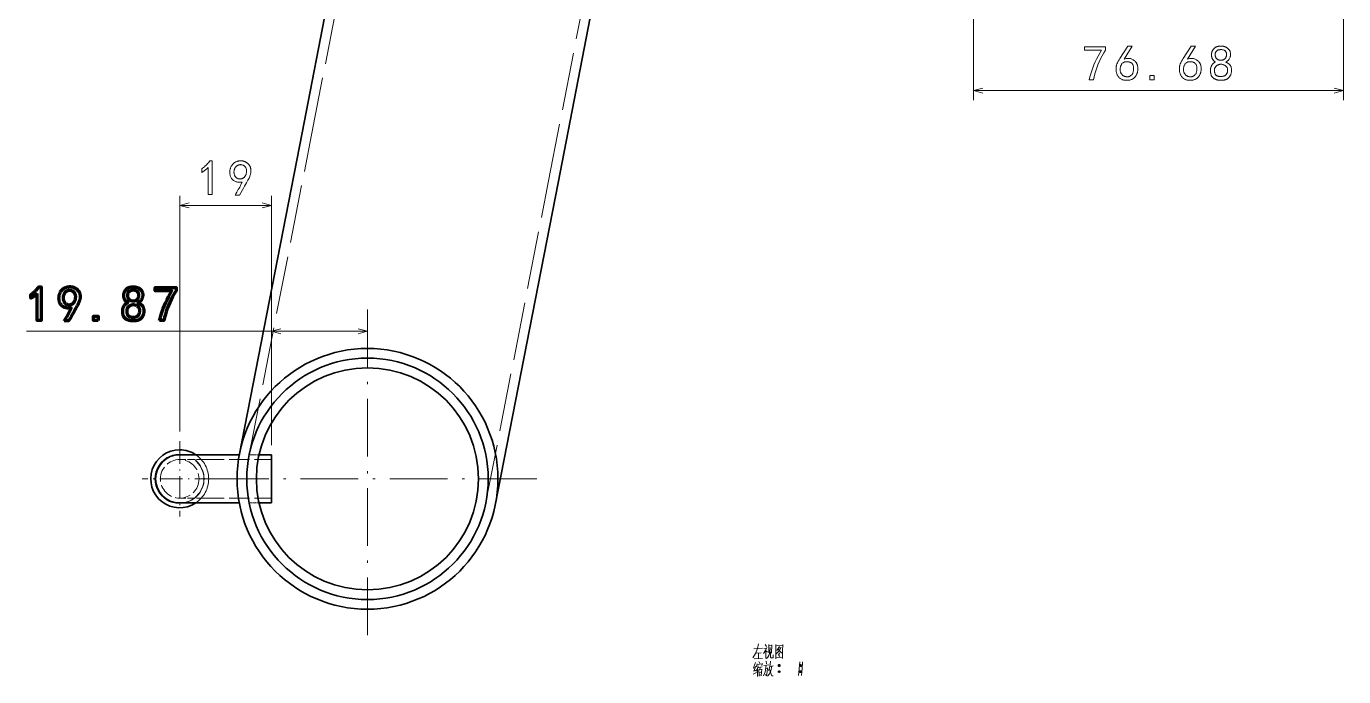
# Model space of a CAD drawing. Extents: x 28 to 1105, y 59 to 824.
# Drawn here: x 806.8 to 1079.6, y 434 to 568.6 of the extents above; entities that cross this region are included whole.
import ezdxf

# ---------------------------------------------------------------- set-up
doc = ezdxf.new("R2010")
doc.units = 0
doc.linetypes.add('DASHDOT', pattern=[18.5, 12, -3, 0.5, -3])
doc.linetypes.add('DASHED', pattern=[15, 12, -3])

msp = doc.modelspace()

# ---------------------------------------------------------------- linework, layer by layer
at = {"color": 7, "lineweight": 35}
for p, q in [((863.89, 546.56), (881.06, 634.71)), ((916.89, 536.24), (934.06, 624.38)), ((850.94, 480.09), (863.89, 546.56)), ((903.96, 469.85), (916.89, 536.24)), ((843.56, 479.93), (838.56, 479.93)), ((843.56, 479.93), (850.9, 479.93)), ((854.99, 479.93), (857.56, 479.93)), ((857.56, 474.93), (857.56, 479.93)), ((857.56, 469.93), (857.56, 474.93)), ((843.56, 469.93), (838.56, 469.93)), ((839.27, 469.93), (838.56, 469.93)), ((843.56, 469.93), (841.88, 469.93)), ((843.56, 469.93), (850.9, 469.93)), ((843.56, 469.93), (850.9, 469.93)), ((854.99, 469.93), (857.56, 469.93)), ((854.99, 469.93), (857.56, 469.93))]:
    msp.add_line(p, q, dxfattribs=at)
at = {"color": 7, "linetype": 'DASHED', "lineweight": 13}
for p, q in [((865.85, 546.18), (883.02, 634.33)), ((914.93, 536.62), (932.1, 624.76)), ((852.9, 479.71), (865.85, 546.18)), ((901.98, 470.15), (914.93, 536.62))]:
    msp.add_line(p, q, dxfattribs=at)
at = {"color": 7, "lineweight": 13}
for p, q in [((1002.89, 587.74), (1002.89, 553.35)), ((1079.56, 572.54), (1079.56, 553.35)), ((1002.89, 555.35), (1079.56, 555.35)), ((838.56, 484.73), (838.56, 533.56)), ((857.56, 481.93), (857.56, 533.56)), ((838.56, 531.56), (857.56, 531.56)), ((857.56, 481.93), (857.56, 507.5)), ((806.81, 505.5), (877.44, 505.5))]:
    msp.add_line(p, q, dxfattribs=at)
at = {"color": 7, "linetype": 'DASHDOT', "lineweight": 13}
for p, q in [((877.44, 510.03), (877.44, 439.83)), ((912.54, 474.93), (842.34, 474.93))]:
    msp.add_line(p, q, dxfattribs=at)
at = {"color": 7, "linetype": 'DASHDOT', "lineweight": 13, "ltscale": 0.39}
msp.add_line((838.56, 482.73), (838.56, 467.13), dxfattribs=at)
at = {"color": 7, "linetype": 'DASHED', "lineweight": 13, "ltscale": 0.125}
for p, q in [((843.56, 479.93), (838.56, 479.93)), ((843.56, 478.93), (838.56, 478.93)), ((843.56, 478.93), (838.56, 478.93)), ((843.56, 470.93), (838.56, 470.93)), ((843.56, 470.93), (838.56, 470.93))]:
    msp.add_line(p, q, dxfattribs=at)
at = {"color": 7, "linetype": 'DASHED', "lineweight": 13, "ltscale": 0.183548}
msp.add_line((843.56, 479.93), (850.9, 479.93), dxfattribs=at)
at = {"color": 7, "linetype": 'DASHED', "lineweight": 13, "ltscale": 0.35}
for p, q in [((843.56, 478.93), (857.56, 478.93)), ((843.56, 478.93), (857.56, 478.93)), ((843.56, 470.93), (857.56, 470.93)), ((843.56, 470.93), (857.56, 470.93))]:
    msp.add_line(p, q, dxfattribs=at)
at = {"color": 7, "linetype": 'DASHED', "lineweight": 13, "ltscale": 0.051125}
for p, q in [((852.94, 479.93), (854.99, 479.93)), ((852.94, 469.93), (854.99, 469.93))]:
    msp.add_line(p, q, dxfattribs=at)
at = {"color": 7, "linetype": 'DASHED', "lineweight": 13, "ltscale": 0.1155}
msp.add_line((852.94, 479.93), (857.56, 479.93), dxfattribs=at)
at = {"color": 7, "linetype": 'DASHDOT', "lineweight": 13, "ltscale": 0.389999}
msp.add_line((846.36, 474.93), (830.76, 474.93), dxfattribs=at)
at = {"color": 7, "linetype": 'DASHED', "lineweight": 13, "ltscale": 0.065192}
msp.add_line((841.88, 469.93), (839.27, 469.93), dxfattribs=at)
at = {"color": 7, "linetype": 'DASHED', "lineweight": 13, "ltscale": 0.051129}
msp.add_line((852.94, 469.93), (854.99, 469.93), dxfattribs=at)
at = {"color": 7, "linetype": 'DASHED', "lineweight": 13, "ltscale": 0.002235}
msp.add_line((903.94, 469.76), (903.96, 469.85), dxfattribs=at)
at = {"color": 7, "lineweight": 13}
for points in [[(1026.85, 557.59), (1027.01, 558.21), (1027.19, 558.82), (1027.39, 559.44), (1027.61, 560.05), (1027.85, 560.66), (1028.12, 561.27), (1028.41, 561.88), (1028.72, 562.49), (1029.05, 563.1), (1029.4, 563.7), (1025.92, 563.7), (1025.92, 564.43), (1030.25, 564.43), (1030.25, 563.74), (1029.88, 563.13), (1029.54, 562.51), (1029.23, 561.9), (1028.94, 561.28), (1028.67, 560.67), (1028.43, 560.05), (1028.22, 559.44), (1028.04, 558.82), (1027.88, 558.21), (1027.74, 557.59)], [(1032.44, 559.96), (1032.45, 560.08), (1032.46, 560.19), (1032.47, 560.3), (1032.49, 560.4), (1032.51, 560.5), (1032.54, 560.6), (1032.56, 560.69), (1032.59, 560.78), (1032.62, 560.87), (1032.66, 560.95), (1032.7, 561.04), (1032.74, 561.12), (1032.78, 561.21), (1032.83, 561.31), (1032.89, 561.41), (1032.94, 561.51), (1033, 561.62), (1033.07, 561.73), (1033.13, 561.85), (1033.2, 561.96), (1034.86, 564.55), (1035.79, 564.55), (1034.09, 561.88), (1034.31, 561.93), (1034.51, 561.97), (1034.71, 562), (1034.9, 562.01), (1035.08, 562), (1035.25, 561.99), (1035.41, 561.96), (1035.56, 561.92), (1035.7, 561.87), (1035.83, 561.8), (1035.96, 561.73), (1036.08, 561.65), (1036.18, 561.57), (1036.28, 561.49), (1036.38, 561.41), (1036.46, 561.33), (1036.53, 561.24), (1036.6, 561.16), (1036.66, 561.07), (1036.7, 560.97), (1036.75, 560.88), (1036.79, 560.78), (1036.82, 560.69), (1036.85, 560.59), (1036.88, 560.49), (1036.9, 560.39), (1036.92, 560.28), (1036.93, 560.18), (1036.94, 560.07), (1036.95, 559.96), (1036.95, 559.85), (1036.95, 559.74), (1036.94, 559.64), (1036.93, 559.53), (1036.92, 559.42), (1036.9, 559.31), (1036.88, 559.21), (1036.85, 559.1), (1036.82, 558.99), (1036.79, 558.89), (1036.75, 558.79), (1036.7, 558.68), (1036.65, 558.58), (1036.59, 558.48), (1036.53, 558.39), (1036.46, 558.29), (1036.39, 558.2), (1036.31, 558.11), (1036.23, 558.02), (1036.14, 557.94), (1036.04, 557.86), (1035.94, 557.78), (1035.83, 557.72), (1035.71, 557.66), (1035.58, 557.61), (1035.45, 557.57), (1035.31, 557.53), (1035.16, 557.5), (1035.01, 557.48), (1034.84, 557.47), (1034.68, 557.47), (1034.52, 557.47), (1034.37, 557.48), (1034.22, 557.5), (1034.07, 557.53), (1033.94, 557.56), (1033.8, 557.6), (1033.67, 557.65), (1033.55, 557.71), (1033.43, 557.78), (1033.31, 557.85), (1033.21, 557.93), (1033.11, 558.01), (1033.02, 558.1), (1032.93, 558.19), (1032.85, 558.29), (1032.78, 558.4), (1032.72, 558.51), (1032.67, 558.62), (1032.62, 558.75), (1032.58, 558.87), (1032.54, 559), (1032.51, 559.12), (1032.48, 559.24), (1032.46, 559.36), (1032.45, 559.49), (1032.44, 559.61), (1032.43, 559.73), (1032.43, 559.84)], [(1045.55, 559.96), (1045.56, 560.08), (1045.57, 560.19), (1045.58, 560.3), (1045.6, 560.4), (1045.62, 560.5), (1045.65, 560.6), (1045.67, 560.69), (1045.7, 560.78), (1045.73, 560.87), (1045.77, 560.95), (1045.81, 561.04), (1045.85, 561.12), (1045.89, 561.21), (1045.94, 561.31), (1046, 561.41), (1046.05, 561.51), (1046.11, 561.62), (1046.18, 561.73), (1046.24, 561.85), (1046.31, 561.96), (1047.97, 564.55), (1048.9, 564.55), (1047.2, 561.88), (1047.42, 561.93), (1047.62, 561.97), (1047.82, 562), (1048.01, 562.01), (1048.19, 562), (1048.36, 561.99), (1048.52, 561.96), (1048.67, 561.92), (1048.81, 561.87), (1048.94, 561.8), (1049.07, 561.73), (1049.19, 561.65), (1049.29, 561.57), (1049.39, 561.49), (1049.49, 561.41), (1049.57, 561.33), (1049.64, 561.24), (1049.71, 561.16), (1049.77, 561.07), (1049.81, 560.97), (1049.86, 560.88), (1049.9, 560.78), (1049.93, 560.69), (1049.96, 560.59), (1049.99, 560.49), (1050.01, 560.39), (1050.03, 560.28), (1050.04, 560.18), (1050.05, 560.07), (1050.06, 559.96), (1050.06, 559.85), (1050.06, 559.74), (1050.05, 559.64), (1050.04, 559.53), (1050.03, 559.42), (1050.01, 559.31), (1049.99, 559.21), (1049.96, 559.1), (1049.93, 558.99), (1049.9, 558.89), (1049.86, 558.79), (1049.81, 558.68), (1049.76, 558.58), (1049.7, 558.48), (1049.64, 558.39), (1049.57, 558.29), (1049.5, 558.2), (1049.42, 558.11), (1049.34, 558.02), (1049.25, 557.94), (1049.15, 557.86), (1049.05, 557.78), (1048.94, 557.72), (1048.82, 557.66), (1048.69, 557.61), (1048.56, 557.57), (1048.42, 557.53), (1048.27, 557.5), (1048.12, 557.48), (1047.95, 557.47), (1047.79, 557.47), (1047.63, 557.47), (1047.48, 557.48), (1047.33, 557.5), (1047.18, 557.53), (1047.05, 557.56), (1046.91, 557.6), (1046.78, 557.65), (1046.66, 557.71), (1046.54, 557.78), (1046.42, 557.85), (1046.32, 557.93), (1046.22, 558.01), (1046.13, 558.1), (1046.04, 558.19), (1045.96, 558.29), (1045.89, 558.4), (1045.83, 558.51), (1045.78, 558.62), (1045.73, 558.75), (1045.69, 558.87), (1045.65, 559), (1045.62, 559.12), (1045.59, 559.24), (1045.57, 559.36), (1045.56, 559.49), (1045.54, 559.61), (1045.54, 559.73), (1045.54, 559.84)], [(1051.98, 559.58), (1051.98, 559.67), (1051.99, 559.77), (1052, 559.87), (1052.02, 559.96), (1052.04, 560.06), (1052.07, 560.15), (1052.1, 560.25), (1052.13, 560.34), (1052.18, 560.43), (1052.22, 560.53), (1052.27, 560.62), (1052.33, 560.71), (1052.4, 560.79), (1052.47, 560.87), (1052.55, 560.95), (1052.63, 561.02), (1052.72, 561.09), (1052.82, 561.16), (1052.92, 561.22), (1053.03, 561.28), (1052.94, 561.33), (1052.85, 561.39), (1052.77, 561.45), (1052.69, 561.51), (1052.63, 561.57), (1052.56, 561.64), (1052.51, 561.7), (1052.46, 561.77), (1052.42, 561.84), (1052.38, 561.9), (1052.35, 561.97), (1052.32, 562.05), (1052.3, 562.12), (1052.28, 562.2), (1052.26, 562.27), (1052.24, 562.35), (1052.23, 562.43), (1052.22, 562.52), (1052.21, 562.6), (1052.2, 562.69), (1052.2, 562.78), (1052.2, 562.87), (1052.2, 562.95), (1052.21, 563.03), (1052.22, 563.11), (1052.24, 563.18), (1052.25, 563.26), (1052.27, 563.33), (1052.3, 563.4), (1052.32, 563.46), (1052.35, 563.53), (1052.39, 563.59), (1052.42, 563.65), (1052.46, 563.71), (1052.5, 563.78), (1052.54, 563.84), (1052.59, 563.89), (1052.64, 563.95), (1052.69, 564.01), (1052.75, 564.07), (1052.81, 564.12), (1052.86, 564.17), (1052.92, 564.22), (1052.98, 564.27), (1053.05, 564.31), (1053.11, 564.34), (1053.17, 564.38), (1053.24, 564.41), (1053.31, 564.43), (1053.38, 564.45), (1053.44, 564.47), (1053.52, 564.49), (1053.59, 564.5), (1053.66, 564.52), (1053.73, 564.53), (1053.81, 564.54), (1053.89, 564.54), (1053.96, 564.55), (1054.04, 564.55), (1054.12, 564.55), (1054.2, 564.55), (1054.28, 564.55), (1054.36, 564.55), (1054.43, 564.54), (1054.51, 564.53), (1054.58, 564.52), (1054.65, 564.51), (1054.72, 564.5), (1054.79, 564.49), (1054.85, 564.47), (1054.92, 564.46), (1054.98, 564.43), (1055.05, 564.41), (1055.12, 564.38), (1055.19, 564.35), (1055.25, 564.31), (1055.32, 564.27), (1055.4, 564.23), (1055.47, 564.18), (1055.54, 564.13), (1055.61, 564.07), (1055.68, 564.02), (1055.74, 563.95), (1055.8, 563.88), (1055.85, 563.81), (1055.9, 563.73), (1055.95, 563.65), (1055.99, 563.57), (1056.03, 563.48), (1056.07, 563.38), (1056.09, 563.28), (1056.12, 563.18), (1056.13, 563.07), (1056.14, 562.97), (1056.14, 562.85), (1056.14, 562.74), (1056.12, 562.62), (1056.1, 562.5), (1056.08, 562.38), (1056.05, 562.25), (1056, 562.12), (1055.95, 562), (1055.88, 561.88), (1055.81, 561.78), (1055.72, 561.67), (1055.62, 561.57), (1055.5, 561.48), (1055.38, 561.39), (1055.24, 561.31), (1055.09, 561.24), (1055.23, 561.19), (1055.35, 561.15), (1055.47, 561.09), (1055.58, 561.04), (1055.68, 560.98), (1055.77, 560.91), (1055.86, 560.84), (1055.94, 560.77), (1056.01, 560.69), (1056.07, 560.61), (1056.12, 560.52), (1056.17, 560.43), (1056.21, 560.34), (1056.25, 560.24), (1056.28, 560.14), (1056.3, 560.03), (1056.32, 559.92), (1056.34, 559.81), (1056.35, 559.7), (1056.35, 559.58), (1056.35, 559.46), (1056.34, 559.34), (1056.33, 559.23), (1056.32, 559.13), (1056.3, 559.03), (1056.28, 558.94), (1056.26, 558.85), (1056.23, 558.76), (1056.2, 558.68), (1056.17, 558.61), (1056.13, 558.53), (1056.09, 558.47), (1056.05, 558.4), (1056.01, 558.33), (1055.97, 558.27), (1055.93, 558.21), (1055.89, 558.16), (1055.85, 558.1), (1055.81, 558.05), (1055.76, 558), (1055.72, 557.95), (1055.67, 557.91), (1055.61, 557.86), (1055.56, 557.82), (1055.5, 557.78), (1055.44, 557.74), (1055.37, 557.71), (1055.3, 557.68), (1055.23, 557.64), (1055.16, 557.61), (1055.08, 557.59), (1054.99, 557.56), (1054.91, 557.54), (1054.82, 557.52), (1054.72, 557.51), (1054.62, 557.5), (1054.52, 557.49), (1054.41, 557.48), (1054.3, 557.47), (1054.18, 557.47), (1054.07, 557.47), (1053.96, 557.48), (1053.85, 557.49), (1053.74, 557.5), (1053.64, 557.51), (1053.54, 557.52), (1053.44, 557.54), (1053.35, 557.56), (1053.26, 557.59), (1053.17, 557.61), (1053.09, 557.64), (1053.01, 557.68), (1052.93, 557.71), (1052.86, 557.75), (1052.78, 557.79), (1052.71, 557.84), (1052.65, 557.88), (1052.58, 557.93), (1052.52, 557.98), (1052.46, 558.04), (1052.41, 558.1), (1052.36, 558.16), (1052.31, 558.22), (1052.27, 558.28), (1052.23, 558.35), (1052.19, 558.42), (1052.16, 558.49), (1052.13, 558.56), (1052.1, 558.63), (1052.08, 558.71), (1052.06, 558.79), (1052.04, 558.86), (1052.03, 558.95), (1052.02, 559.03), (1052, 559.12), (1052, 559.2), (1051.99, 559.29), (1051.98, 559.39), (1051.98, 559.48)], [(1052.95, 562.77), (1052.95, 562.69), (1052.96, 562.61), (1052.98, 562.53), (1053, 562.46), (1053.02, 562.38), (1053.05, 562.3), (1053.09, 562.23), (1053.13, 562.15), (1053.18, 562.08), (1053.23, 562), (1053.29, 561.94), (1053.36, 561.87), (1053.43, 561.82), (1053.51, 561.77), (1053.6, 561.73), (1053.69, 561.7), (1053.79, 561.67), (1053.89, 561.66), (1054.01, 561.64), (1054.12, 561.64), (1054.24, 561.64), (1054.35, 561.66), (1054.46, 561.67), (1054.56, 561.7), (1054.65, 561.73), (1054.74, 561.77), (1054.82, 561.82), (1054.9, 561.87), (1054.97, 561.94), (1055.03, 562), (1055.09, 562.08), (1055.14, 562.16), (1055.19, 562.24), (1055.22, 562.32), (1055.26, 562.4), (1055.28, 562.49), (1055.3, 562.58), (1055.31, 562.68), (1055.32, 562.78), (1055.32, 562.87), (1055.31, 562.97), (1055.3, 563.07), (1055.28, 563.15), (1055.25, 563.24), (1055.22, 563.31), (1055.18, 563.39), (1055.13, 563.45), (1055.08, 563.52), (1055.02, 563.57), (1054.95, 563.62), (1054.88, 563.67), (1054.81, 563.71), (1054.72, 563.74), (1054.64, 563.77), (1054.55, 563.8), (1054.45, 563.81), (1054.35, 563.82), (1054.25, 563.83), (1054.14, 563.83), (1054.02, 563.83), (1053.91, 563.81), (1053.8, 563.8), (1053.7, 563.78), (1053.61, 563.75), (1053.52, 563.72), (1053.44, 563.68), (1053.37, 563.64), (1053.3, 563.59), (1053.24, 563.54), (1053.19, 563.48), (1053.15, 563.42), (1053.11, 563.36), (1053.07, 563.29), (1053.04, 563.22), (1053.01, 563.15), (1052.99, 563.08), (1052.97, 563.01), (1052.96, 562.93), (1052.95, 562.85)], [(1033.69, 558.63), (1033.77, 558.55), (1033.85, 558.49), (1033.93, 558.43), (1034.02, 558.37), (1034.11, 558.33), (1034.21, 558.29), (1034.32, 558.26), (1034.43, 558.23), (1034.54, 558.21), (1034.66, 558.2), (1034.78, 558.2), (1034.9, 558.2), (1035.01, 558.22), (1035.11, 558.25), (1035.22, 558.28), (1035.32, 558.33), (1035.41, 558.38), (1035.5, 558.45), (1035.59, 558.52), (1035.67, 558.61), (1035.75, 558.7), (1035.82, 558.8), (1035.88, 558.91), (1035.93, 559.03), (1035.98, 559.15), (1036.01, 559.29), (1036.04, 559.43), (1036.06, 559.58), (1036.07, 559.73), (1036.08, 559.9), (1036.07, 560.07), (1036.06, 560.22), (1036.03, 560.36), (1036, 560.5), (1035.95, 560.62), (1035.9, 560.73), (1035.83, 560.83), (1035.75, 560.92), (1035.67, 561), (1035.57, 561.07), (1035.47, 561.13), (1035.36, 561.19), (1035.26, 561.23), (1035.15, 561.27), (1035.04, 561.3), (1034.92, 561.32), (1034.8, 561.33), (1034.68, 561.33), (1034.56, 561.33), (1034.44, 561.32), (1034.32, 561.3), (1034.2, 561.27), (1034.09, 561.23), (1033.99, 561.18), (1033.9, 561.12), (1033.81, 561.06), (1033.73, 560.99), (1033.66, 560.9), (1033.59, 560.81), (1033.53, 560.71), (1033.47, 560.6), (1033.43, 560.5), (1033.39, 560.39), (1033.35, 560.28), (1033.33, 560.17), (1033.3, 560.06), (1033.29, 559.94), (1033.28, 559.83), (1033.28, 559.71), (1033.29, 559.6), (1033.3, 559.48), (1033.31, 559.37), (1033.34, 559.26), (1033.37, 559.16), (1033.41, 559.06), (1033.45, 558.97), (1033.5, 558.88), (1033.56, 558.79), (1033.62, 558.71)], [(1046.8, 558.63), (1046.88, 558.55), (1046.96, 558.49), (1047.04, 558.43), (1047.13, 558.37), (1047.22, 558.33), (1047.32, 558.29), (1047.43, 558.26), (1047.54, 558.23), (1047.65, 558.21), (1047.77, 558.2), (1047.89, 558.2), (1048.01, 558.2), (1048.12, 558.22), (1048.22, 558.25), (1048.33, 558.28), (1048.43, 558.33), (1048.52, 558.38), (1048.61, 558.45), (1048.7, 558.52), (1048.78, 558.61), (1048.86, 558.7), (1048.93, 558.8), (1048.99, 558.91), (1049.04, 559.03), (1049.09, 559.15), (1049.12, 559.29), (1049.15, 559.43), (1049.17, 559.58), (1049.18, 559.73), (1049.19, 559.9), (1049.18, 560.07), (1049.17, 560.22), (1049.14, 560.36), (1049.11, 560.5), (1049.06, 560.62), (1049.01, 560.73), (1048.94, 560.83), (1048.86, 560.92), (1048.78, 561), (1048.68, 561.07), (1048.58, 561.13), (1048.47, 561.19), (1048.37, 561.23), (1048.26, 561.27), (1048.15, 561.3), (1048.03, 561.32), (1047.91, 561.33), (1047.79, 561.33), (1047.67, 561.33), (1047.55, 561.32), (1047.43, 561.3), (1047.31, 561.27), (1047.2, 561.23), (1047.1, 561.18), (1047.01, 561.12), (1046.92, 561.06), (1046.84, 560.99), (1046.77, 560.9), (1046.7, 560.81), (1046.64, 560.71), (1046.58, 560.6), (1046.54, 560.5), (1046.5, 560.39), (1046.46, 560.28), (1046.44, 560.17), (1046.41, 560.06), (1046.4, 559.94), (1046.39, 559.83), (1046.39, 559.71), (1046.4, 559.6), (1046.41, 559.48), (1046.42, 559.37), (1046.45, 559.26), (1046.48, 559.16), (1046.52, 559.06), (1046.56, 558.97), (1046.61, 558.88), (1046.67, 558.79), (1046.73, 558.71)], [(1052.81, 559.62), (1052.81, 559.52), (1052.81, 559.43), (1052.81, 559.34), (1052.82, 559.25), (1052.84, 559.16), (1052.86, 559.08), (1052.88, 559), (1052.91, 558.92), (1052.94, 558.84), (1052.97, 558.77), (1053.01, 558.7), (1053.06, 558.63), (1053.11, 558.57), (1053.16, 558.52), (1053.23, 558.47), (1053.3, 558.43), (1053.37, 558.39), (1053.46, 558.35), (1053.54, 558.33), (1053.64, 558.3), (1053.74, 558.28), (1053.83, 558.27), (1053.93, 558.26), (1054.03, 558.26), (1054.13, 558.26), (1054.24, 558.26), (1054.34, 558.27), (1054.44, 558.28), (1054.54, 558.3), (1054.65, 558.32), (1054.75, 558.35), (1054.85, 558.38), (1054.94, 558.42), (1055.02, 558.47), (1055.09, 558.53), (1055.16, 558.58), (1055.23, 558.65), (1055.28, 558.72), (1055.33, 558.8), (1055.38, 558.89), (1055.42, 558.98), (1055.45, 559.07), (1055.48, 559.16), (1055.5, 559.25), (1055.51, 559.33), (1055.53, 559.42), (1055.53, 559.51), (1055.53, 559.6), (1055.53, 559.69), (1055.52, 559.78), (1055.5, 559.87), (1055.48, 559.95), (1055.45, 560.03), (1055.41, 560.11), (1055.36, 560.19), (1055.31, 560.26), (1055.25, 560.33), (1055.18, 560.4), (1055.1, 560.47), (1055.01, 560.53), (1054.92, 560.59), (1054.83, 560.64), (1054.74, 560.68), (1054.64, 560.72), (1054.55, 560.75), (1054.45, 560.77), (1054.35, 560.78), (1054.25, 560.79), (1054.15, 560.8), (1054.04, 560.79), (1053.94, 560.78), (1053.84, 560.76), (1053.74, 560.74), (1053.65, 560.71), (1053.56, 560.68), (1053.48, 560.64), (1053.4, 560.6), (1053.32, 560.54), (1053.24, 560.49), (1053.17, 560.43), (1053.11, 560.36), (1053.05, 560.29), (1053, 560.22), (1052.95, 560.14), (1052.91, 560.06), (1052.88, 559.98), (1052.85, 559.89), (1052.83, 559.81), (1052.82, 559.71)], [(1040.33, 557.55), (1039.4, 557.55), (1039.4, 558.44), (1040.33, 558.44)], [(844.45, 539.38), (844.34, 539.28), (844.23, 539.18), (844.11, 539.07), (843.98, 538.97), (843.85, 538.87), (843.72, 538.77), (843.57, 538.67), (843.43, 538.57), (843.27, 538.47), (843.11, 538.37), (843.11, 539.14), (843.31, 539.28), (843.5, 539.43), (843.69, 539.58), (843.86, 539.73), (844.03, 539.89), (844.2, 540.05), (844.35, 540.22), (844.5, 540.4), (844.64, 540.58), (844.77, 540.76), (845.26, 540.76), (845.26, 533.8), (844.45, 533.8)], [(850.03, 533.68), (850.21, 533.98), (850.38, 534.27), (850.54, 534.55), (850.69, 534.83), (850.84, 535.11), (850.98, 535.37), (851.12, 535.64), (851.25, 535.89), (851.37, 536.14), (851.49, 536.39), (851.29, 536.36), (851.1, 536.35), (850.91, 536.35), (850.73, 536.35), (850.56, 536.38), (850.4, 536.41), (850.24, 536.45), (850.09, 536.51), (849.95, 536.57), (849.81, 536.65), (849.68, 536.74), (849.56, 536.84), (849.46, 536.94), (849.36, 537.04), (849.27, 537.15), (849.2, 537.27), (849.13, 537.4), (849.08, 537.53), (849.03, 537.66), (849, 537.81), (848.98, 537.95), (848.96, 538.09), (848.94, 538.23), (848.94, 538.37), (848.93, 538.5), (848.94, 538.63), (848.95, 538.76), (848.97, 538.88), (848.99, 539), (849.02, 539.12), (849.05, 539.24), (849.09, 539.35), (849.13, 539.46), (849.18, 539.56), (849.23, 539.66), (849.28, 539.75), (849.34, 539.84), (849.4, 539.93), (849.46, 540.01), (849.53, 540.09), (849.6, 540.17), (849.67, 540.24), (849.75, 540.3), (849.82, 540.36), (849.91, 540.42), (849.99, 540.47), (850.08, 540.52), (850.17, 540.57), (850.26, 540.6), (850.36, 540.64), (850.45, 540.67), (850.55, 540.7), (850.64, 540.72), (850.73, 540.74), (850.82, 540.76), (850.9, 540.77), (850.99, 540.79), (851.07, 540.79), (851.15, 540.8), (851.23, 540.8), (851.3, 540.8), (851.38, 540.79), (851.46, 540.79), (851.54, 540.77), (851.62, 540.76), (851.69, 540.74), (851.77, 540.72), (851.85, 540.7), (851.93, 540.67), (852.02, 540.64), (852.1, 540.6), (852.17, 540.57), (852.25, 540.53), (852.33, 540.48), (852.4, 540.44), (852.47, 540.39), (852.54, 540.33), (852.61, 540.28), (852.68, 540.22), (852.74, 540.15), (852.81, 540.09), (852.86, 540.02), (852.92, 539.96), (852.97, 539.89), (853.02, 539.82), (853.06, 539.76), (853.1, 539.69), (853.13, 539.62), (853.16, 539.55), (853.19, 539.49), (853.21, 539.41), (853.23, 539.34), (853.25, 539.26), (853.27, 539.18), (853.28, 539.09), (853.29, 539), (853.3, 538.91), (853.3, 538.81), (853.31, 538.7), (853.31, 538.6), (853.31, 538.48), (853.29, 538.36), (853.27, 538.24), (853.25, 538.11), (853.21, 537.97), (853.16, 537.83), (853.11, 537.68), (853.05, 537.53), (852.98, 537.37), (852.91, 537.2), (852.81, 537.01), (852.7, 536.79), (852.56, 536.53), (852.39, 536.23), (852.21, 535.89), (852, 535.52), (851.76, 535.12), (851.51, 534.67), (851.23, 534.2), (850.92, 533.68)], [(849.81, 538.21), (849.83, 538.11), (849.85, 538.01), (849.88, 537.91), (849.91, 537.82), (849.95, 537.73), (850, 537.65), (850.05, 537.56), (850.11, 537.49), (850.18, 537.41), (850.25, 537.34), (850.33, 537.28), (850.41, 537.22), (850.49, 537.17), (850.57, 537.13), (850.65, 537.09), (850.74, 537.07), (850.82, 537.05), (850.91, 537.04), (851, 537.03), (851.08, 537.04), (851.17, 537.05), (851.26, 537.06), (851.34, 537.08), (851.41, 537.1), (851.48, 537.12), (851.55, 537.14), (851.62, 537.17), (851.68, 537.21), (851.74, 537.24), (851.79, 537.28), (851.84, 537.32), (851.9, 537.37), (851.95, 537.43), (852, 537.49), (852.05, 537.55), (852.1, 537.63), (852.15, 537.7), (852.2, 537.79), (852.25, 537.87), (852.3, 537.97), (852.33, 538.09), (852.35, 538.2), (852.37, 538.32), (852.39, 538.42), (852.4, 538.53), (852.41, 538.63), (852.41, 538.73), (852.4, 538.82), (852.39, 538.91), (852.38, 539), (852.36, 539.08), (852.34, 539.16), (852.31, 539.24), (852.27, 539.32), (852.23, 539.39), (852.19, 539.46), (852.14, 539.53), (852.08, 539.59), (852.02, 539.65), (851.95, 539.71), (851.88, 539.76), (851.81, 539.81), (851.74, 539.85), (851.67, 539.89), (851.6, 539.92), (851.52, 539.95), (851.44, 539.97), (851.37, 539.98), (851.29, 539.99), (851.21, 539.99), (851.16, 540), (851.1, 540), (851.05, 540), (850.99, 539.99), (850.93, 539.98), (850.86, 539.97), (850.8, 539.95), (850.73, 539.93), (850.65, 539.9), (850.58, 539.87), (850.5, 539.83), (850.43, 539.79), (850.36, 539.74), (850.3, 539.69), (850.23, 539.63), (850.18, 539.56), (850.12, 539.48), (850.07, 539.4), (850.02, 539.32), (849.97, 539.22), (849.93, 539.13), (849.89, 539.03), (849.86, 538.93), (849.84, 538.83), (849.82, 538.73), (849.81, 538.63), (849.8, 538.52), (849.8, 538.42), (849.8, 538.32)], [(962.59, 436.06), (962.77, 436.06), (962.87, 436.17), (962.87, 436.34), (962.77, 436.45), (962.59, 436.45), (962.49, 436.34), (962.49, 436.17)], [(967.04, 436.06), (967.21, 436.06), (967.32, 436.17), (967.32, 436.34), (967.21, 436.45), (967.04, 436.45), (966.93, 436.34), (966.93, 436.17)], [(962.59, 434.8), (962.77, 434.8), (962.87, 434.91), (962.87, 435.08), (962.77, 435.19), (962.59, 435.19), (962.49, 435.08), (962.49, 434.91)], [(967.04, 434.8), (967.21, 434.8), (967.32, 434.91), (967.32, 435.08), (967.21, 435.19), (967.04, 435.19), (966.93, 435.08), (966.93, 434.91)]]:
    msp.add_lwpolyline(points, close=True, dxfattribs=at)
for points in [[(1004.82, 555.87), (1002.89, 555.35), (1004.82, 554.83)], [(1077.63, 554.83), (1079.56, 555.35), (1077.63, 555.87)], [(840.49, 532.08), (838.56, 531.56), (840.49, 531.04)], [(855.63, 531.04), (857.56, 531.56), (855.63, 532.08)], [(859.49, 506.02), (857.56, 505.5), (859.49, 504.99)], [(875.5, 504.99), (877.44, 505.5), (875.5, 506.02)], [(957.41, 439.74), (959.23, 439.88)], [(958.22, 439.81), (957.76, 438.76)], [(958.43, 440.75), (958.22, 439.81)], [(960.11, 439.98), (959.93, 439.49), (959.44, 438.76)], [(959.48, 439.77), (960.04, 439.84)], [(959.76, 440.65), (960.04, 440.23)], [(959.93, 439.49), (959.93, 437.71)], [(959.93, 439.32), (960.25, 439)], [(960.53, 440.61), (960.53, 438.93)], [(961.19, 440.44), (960.53, 440.37)], [(960.84, 440.02), (960.74, 438.97)], [(961.12, 438.86), (961.19, 440.54)], [(961.96, 440.65), (961.96, 439.18), (961.96, 437.67)], [(961.96, 440.61), (961.96, 439.21), (961.96, 437.81)], [(963.43, 440.47), (961.96, 440.33)], [(962.03, 438.72), (962.52, 439.14)], [(962.73, 440.19), (962.17, 439.39)], [(962.49, 439.63), (963.19, 438.9)], [(962.52, 439.84), (962.98, 439.91)], [(962.52, 439.14), (962.73, 439.42)], [(962.73, 439.42), (963.08, 440.05)], [(963.4, 437.85), (963.4, 439.21), (963.43, 440.61)], [(957.76, 438.76), (957.2, 437.88)], [(957.8, 436.9), (957.34, 435.82)], [(957.52, 437.64), (959.23, 437.74)], [(957.9, 438.83), (958.99, 438.93)], [(958.11, 436.59), (958.01, 436.03)], [(958.11, 436.45), (959.16, 436.59)], [(958.43, 438.86), (958.39, 437.67)], [(958.5, 437.08), (958.67, 436.69)], [(959.2, 436.69), (959.06, 436.24)], [(959.97, 437.15), (960.07, 436.59)], [(960.04, 437.71), (960.32, 437.99)], [(960.32, 437.99), (960.56, 438.34)], [(960.74, 438.97), (960.56, 438.34)], [(960.81, 436.45), (960.67, 435.82)], [(960.88, 437.18), (960.81, 436.45)], [(960.88, 437.99), (960.88, 439.07)], [(961.02, 437.88), (960.88, 437.99)], [(961.44, 437.88), (961.02, 437.88)], [(961.44, 438.51), (961.44, 437.88)], [(961.96, 437.92), (963.33, 438.02)], [(962.49, 438.55), (962.84, 438.16)], [(962.59, 438.93), (962.84, 438.65)], [(963.19, 438.9), (963.36, 438.93)], [(963.4, 437.74), (963.4, 437.85), (963.33, 438.02)], [(966.93, 437.01), (966.83, 435.61), (966.72, 434.21)], [(967.53, 437.01), (967.42, 435.61), (967.32, 434.21)], [(957.27, 434.45), (957.97, 434.84)], [(957.73, 435.89), (957.31, 435.75)], [(957.38, 435.12), (957.9, 435.29)], [(957.87, 436.13), (957.41, 435.12)], [(958.18, 435.61), (957.87, 435.12)], [(958.36, 436.17), (958.18, 435.61)], [(958.22, 435.68), (958.22, 433.96)], [(958.43, 435.89), (959.13, 435.99)], [(958.5, 435.47), (958.53, 434.07)], [(958.5, 435.36), (959.02, 435.43)], [(958.53, 434.8), (958.92, 434.87)], [(958.99, 434.31), (958.57, 434.24)], [(958.74, 435.92), (958.67, 435.36)], [(959.06, 435.54), (958.99, 434.14)], [(959.97, 436.31), (959.86, 435.4), (959.76, 434.98), (959.44, 434.1)], [(959.48, 436.24), (960.53, 436.38)], [(960.28, 435.82), (960.18, 434.98), (960.04, 434.14), (959.83, 434.42)], [(959.9, 435.64), (960.28, 435.71)], [(960.67, 434.56), (960.28, 434.03)], [(960.67, 435.82), (960.49, 435.26)], [(960.6, 435.57), (961.16, 434.14)], [(960.95, 435.19), (960.67, 434.56)], [(960.74, 436.06), (961.44, 436.2)], [(961.16, 436.13), (960.95, 435.19)], [(961.16, 434.14), (961.47, 434.14)], [(962.49, 436.27), (962.87, 436.27)], [(962.49, 435.01), (962.87, 435.01)], [(962.52, 436.38), (962.84, 436.38)], [(962.52, 436.13), (962.84, 436.13)], [(962.52, 435.12), (962.84, 435.12)], [(962.52, 434.87), (962.84, 434.87)], [(966.93, 436.27), (967.32, 436.27)], [(966.93, 435.01), (967.32, 435.01)], [(966.97, 436.38), (967.28, 436.38)], [(966.97, 436.13), (967.28, 436.13)], [(966.97, 435.12), (967.28, 435.12)], [(966.97, 434.87), (967.28, 434.87)]]:
    msp.add_lwpolyline(points, dxfattribs=at)
at = {"color": 7, "lineweight": 70}
for points in [[(809.07, 513.33), (808.97, 513.23), (808.85, 513.12), (808.73, 513.02), (808.61, 512.92), (808.48, 512.82), (808.34, 512.71), (808.2, 512.61), (808.05, 512.52), (807.9, 512.42), (807.74, 512.32), (807.74, 513.09), (807.94, 513.23), (808.13, 513.37), (808.31, 513.52), (808.49, 513.68), (808.66, 513.84), (808.82, 514), (808.98, 514.17), (809.12, 514.34), (809.26, 514.52), (809.4, 514.71), (809.88, 514.71), (809.88, 507.75), (809.07, 507.75)], [(814.66, 507.63), (814.83, 507.92), (815, 508.21), (815.16, 508.5), (815.32, 508.78), (815.47, 509.05), (815.61, 509.32), (815.75, 509.58), (815.88, 509.84), (816, 510.09), (816.11, 510.34), (815.92, 510.31), (815.72, 510.3), (815.54, 510.29), (815.36, 510.3), (815.19, 510.32), (815.02, 510.35), (814.87, 510.4), (814.72, 510.45), (814.57, 510.52), (814.44, 510.6), (814.31, 510.69), (814.19, 510.78), (814.08, 510.88), (813.99, 510.99), (813.9, 511.1), (813.82, 511.22), (813.76, 511.34), (813.7, 511.47), (813.66, 511.61), (813.63, 511.75), (813.6, 511.9), (813.58, 512.04), (813.57, 512.18), (813.56, 512.31), (813.56, 512.45), (813.57, 512.58), (813.58, 512.7), (813.59, 512.83), (813.62, 512.95), (813.65, 513.07), (813.68, 513.18), (813.72, 513.29), (813.76, 513.4), (813.8, 513.51), (813.85, 513.6), (813.91, 513.7), (813.96, 513.79), (814.02, 513.88), (814.09, 513.96), (814.15, 514.04), (814.22, 514.11), (814.3, 514.18), (814.37, 514.25), (814.45, 514.31), (814.53, 514.37), (814.62, 514.42), (814.7, 514.47), (814.79, 514.51), (814.89, 514.55), (814.98, 514.59), (815.08, 514.62), (815.17, 514.64), (815.26, 514.67), (815.35, 514.69), (815.44, 514.71), (815.53, 514.72), (815.61, 514.73), (815.69, 514.74), (815.77, 514.75), (815.85, 514.75), (815.93, 514.75), (816.01, 514.74), (816.08, 514.73), (816.16, 514.72), (816.24, 514.71), (816.32, 514.69), (816.4, 514.67), (816.48, 514.64), (816.56, 514.62), (816.64, 514.59), (816.72, 514.55), (816.8, 514.51), (816.88, 514.47), (816.95, 514.43), (817.02, 514.38), (817.1, 514.33), (817.17, 514.28), (817.24, 514.22), (817.3, 514.16), (817.37, 514.1), (817.43, 514.03), (817.49, 513.97), (817.54, 513.9), (817.6, 513.84), (817.64, 513.77), (817.68, 513.7), (817.72, 513.64), (817.76, 513.57), (817.79, 513.5), (817.81, 513.43), (817.84, 513.36), (817.86, 513.29), (817.88, 513.21), (817.89, 513.12), (817.91, 513.04), (817.92, 512.95), (817.92, 512.85), (817.93, 512.75), (817.93, 512.65), (817.94, 512.54), (817.93, 512.43), (817.92, 512.31), (817.9, 512.19), (817.87, 512.06), (817.83, 511.92), (817.79, 511.78), (817.74, 511.63), (817.68, 511.47), (817.61, 511.31), (817.53, 511.15), (817.44, 510.96), (817.32, 510.73), (817.18, 510.47), (817.02, 510.18), (816.83, 509.84), (816.62, 509.47), (816.39, 509.06), (816.13, 508.62), (815.85, 508.14), (815.55, 507.63)], [(814.44, 512.16), (814.45, 512.05), (814.47, 511.95), (814.5, 511.86), (814.54, 511.77), (814.58, 511.68), (814.62, 511.59), (814.68, 511.51), (814.74, 511.43), (814.81, 511.36), (814.88, 511.29), (814.96, 511.22), (815.04, 511.17), (815.12, 511.12), (815.2, 511.07), (815.28, 511.04), (815.36, 511.01), (815.45, 510.99), (815.53, 510.98), (815.62, 510.98), (815.71, 510.98), (815.8, 510.99), (815.88, 511.01), (815.96, 511.02), (816.04, 511.04), (816.11, 511.07), (816.18, 511.09), (816.24, 511.12), (816.31, 511.15), (816.36, 511.19), (816.42, 511.23), (816.47, 511.27), (816.52, 511.32), (816.57, 511.37), (816.63, 511.43), (816.68, 511.5), (816.73, 511.57), (816.78, 511.65), (816.83, 511.73), (816.88, 511.82), (816.92, 511.91), (816.95, 512.03), (816.98, 512.15), (817, 512.26), (817.01, 512.37), (817.02, 512.48), (817.03, 512.58), (817.03, 512.68), (817.03, 512.77), (817.02, 512.86), (817, 512.95), (816.99, 513.03), (816.96, 513.11), (816.93, 513.19), (816.9, 513.26), (816.86, 513.34), (816.81, 513.41), (816.76, 513.47), (816.71, 513.54), (816.65, 513.6), (816.58, 513.65), (816.51, 513.71), (816.44, 513.76), (816.37, 513.8), (816.29, 513.84), (816.22, 513.87), (816.15, 513.89), (816.07, 513.91), (815.99, 513.93), (815.91, 513.94), (815.83, 513.94), (815.78, 513.94), (815.73, 513.95), (815.67, 513.94), (815.61, 513.94), (815.55, 513.93), (815.49, 513.91), (815.42, 513.9), (815.35, 513.87), (815.28, 513.85), (815.2, 513.82), (815.13, 513.78), (815.06, 513.74), (814.99, 513.69), (814.92, 513.64), (814.86, 513.57), (814.8, 513.51), (814.75, 513.43), (814.69, 513.35), (814.64, 513.26), (814.6, 513.17), (814.56, 513.07), (814.52, 512.97), (814.49, 512.87), (814.46, 512.77), (814.45, 512.67), (814.43, 512.57), (814.42, 512.47), (814.42, 512.37), (814.43, 512.26)], [(826.76, 509.73), (826.76, 509.83), (826.77, 509.92), (826.78, 510.02), (826.79, 510.12), (826.82, 510.21), (826.84, 510.31), (826.88, 510.4), (826.91, 510.49), (826.95, 510.59), (827, 510.68), (827.05, 510.77), (827.11, 510.86), (827.17, 510.94), (827.24, 511.02), (827.32, 511.1), (827.41, 511.17), (827.5, 511.24), (827.59, 511.31), (827.7, 511.37), (827.81, 511.43), (827.71, 511.49), (827.63, 511.55), (827.55, 511.6), (827.47, 511.67), (827.4, 511.73), (827.34, 511.79), (827.29, 511.86), (827.24, 511.92), (827.2, 511.99), (827.16, 512.06), (827.13, 512.13), (827.1, 512.2), (827.08, 512.27), (827.05, 512.35), (827.03, 512.43), (827.02, 512.51), (827, 512.59), (826.99, 512.67), (826.98, 512.76), (826.98, 512.85), (826.98, 512.93), (826.98, 513.02), (826.98, 513.1), (826.99, 513.18), (827, 513.26), (827.01, 513.34), (827.03, 513.41), (827.05, 513.48), (827.07, 513.55), (827.1, 513.61), (827.13, 513.68), (827.16, 513.74), (827.2, 513.8), (827.24, 513.87), (827.28, 513.93), (827.32, 513.99), (827.37, 514.05), (827.42, 514.11), (827.47, 514.16), (827.52, 514.22), (827.58, 514.28), (827.64, 514.33), (827.7, 514.37), (827.76, 514.42), (827.82, 514.46), (827.89, 514.5), (827.95, 514.53), (828.02, 514.56), (828.08, 514.58), (828.15, 514.61), (828.22, 514.62), (828.29, 514.64), (828.36, 514.66), (828.44, 514.67), (828.51, 514.68), (828.59, 514.69), (828.66, 514.7), (828.74, 514.7), (828.82, 514.71), (828.9, 514.71), (828.98, 514.71), (829.06, 514.7), (829.14, 514.7), (829.21, 514.69), (829.29, 514.69), (829.36, 514.68), (829.43, 514.67), (829.5, 514.66), (829.56, 514.64), (829.63, 514.63), (829.69, 514.61), (829.76, 514.59), (829.83, 514.56), (829.89, 514.53), (829.96, 514.5), (830.03, 514.46), (830.1, 514.42), (830.17, 514.38), (830.24, 514.33), (830.32, 514.28), (830.39, 514.23), (830.45, 514.17), (830.52, 514.1), (830.58, 514.04), (830.63, 513.96), (830.68, 513.89), (830.73, 513.8), (830.77, 513.72), (830.81, 513.63), (830.84, 513.53), (830.87, 513.43), (830.89, 513.33), (830.91, 513.23), (830.92, 513.12), (830.92, 513.01), (830.91, 512.89), (830.9, 512.77), (830.88, 512.65), (830.86, 512.53), (830.82, 512.4), (830.78, 512.27), (830.73, 512.15), (830.66, 512.04), (830.58, 511.93), (830.49, 511.82), (830.39, 511.73), (830.28, 511.63), (830.16, 511.55), (830.02, 511.46), (829.87, 511.39), (830.01, 511.35), (830.13, 511.3), (830.25, 511.25), (830.36, 511.19), (830.46, 511.13), (830.55, 511.07), (830.64, 511), (830.71, 510.92), (830.78, 510.84), (830.84, 510.76), (830.9, 510.67), (830.94, 510.58), (830.99, 510.49), (831.02, 510.39), (831.06, 510.29), (831.08, 510.19), (831.1, 510.08), (831.11, 509.97), (831.12, 509.85), (831.13, 509.73), (831.12, 509.61), (831.12, 509.5), (831.11, 509.39), (831.1, 509.28), (831.08, 509.18), (831.06, 509.09), (831.04, 509), (831.01, 508.91), (830.98, 508.83), (830.94, 508.76), (830.91, 508.69), (830.87, 508.62), (830.83, 508.55), (830.79, 508.49), (830.75, 508.43), (830.71, 508.37), (830.67, 508.31), (830.63, 508.25), (830.58, 508.2), (830.54, 508.15), (830.49, 508.1), (830.44, 508.06), (830.39, 508.02), (830.34, 507.97), (830.28, 507.93), (830.21, 507.9), (830.15, 507.86), (830.08, 507.83), (830.01, 507.8), (829.93, 507.77), (829.85, 507.74), (829.77, 507.72), (829.68, 507.7), (829.59, 507.68), (829.5, 507.66), (829.4, 507.65), (829.3, 507.64), (829.19, 507.63), (829.08, 507.63), (828.96, 507.63), (828.85, 507.63), (828.73, 507.63), (828.62, 507.64), (828.52, 507.65), (828.42, 507.66), (828.32, 507.68), (828.22, 507.7), (828.13, 507.72), (828.04, 507.74), (827.95, 507.77), (827.87, 507.8), (827.79, 507.83), (827.71, 507.87), (827.63, 507.9), (827.56, 507.94), (827.49, 507.99), (827.42, 508.04), (827.36, 508.08), (827.3, 508.14), (827.24, 508.19), (827.19, 508.25), (827.14, 508.31), (827.09, 508.37), (827.04, 508.44), (827, 508.5), (826.97, 508.57), (826.93, 508.64), (826.91, 508.71), (826.88, 508.78), (826.86, 508.86), (826.84, 508.94), (826.82, 509.02), (826.81, 509.1), (826.79, 509.18), (826.78, 509.27), (826.77, 509.36), (826.77, 509.45), (826.76, 509.54), (826.76, 509.63)], [(827.73, 512.93), (827.73, 512.85), (827.74, 512.77), (827.75, 512.69), (827.77, 512.61), (827.8, 512.53), (827.83, 512.46), (827.87, 512.38), (827.91, 512.3), (827.96, 512.23), (828.01, 512.16), (828.07, 512.09), (828.14, 512.03), (828.21, 511.97), (828.29, 511.92), (828.37, 511.88), (828.47, 511.85), (828.57, 511.83), (828.67, 511.81), (828.78, 511.8), (828.9, 511.79), (829.02, 511.8), (829.13, 511.81), (829.24, 511.83), (829.34, 511.85), (829.43, 511.88), (829.52, 511.92), (829.6, 511.97), (829.68, 512.03), (829.75, 512.09), (829.81, 512.16), (829.87, 512.23), (829.92, 512.31), (829.96, 512.39), (830, 512.47), (830.03, 512.56), (830.06, 512.65), (830.08, 512.74), (830.09, 512.83), (830.1, 512.93), (830.09, 513.03), (830.09, 513.13), (830.07, 513.22), (830.05, 513.31), (830.03, 513.39), (829.99, 513.47), (829.95, 513.54), (829.91, 513.61), (829.85, 513.67), (829.8, 513.73), (829.73, 513.78), (829.66, 513.82), (829.58, 513.86), (829.5, 513.9), (829.42, 513.93), (829.33, 513.95), (829.23, 513.97), (829.13, 513.98), (829.02, 513.98), (828.91, 513.98), (828.8, 513.98), (828.69, 513.97), (828.58, 513.95), (828.48, 513.93), (828.39, 513.9), (828.3, 513.87), (828.22, 513.84), (828.15, 513.79), (828.08, 513.75), (828.02, 513.69), (827.97, 513.63), (827.92, 513.57), (827.88, 513.51), (827.85, 513.44), (827.81, 513.38), (827.79, 513.31), (827.77, 513.23), (827.75, 513.16), (827.74, 513.08), (827.73, 513.01)], [(834.4, 507.75), (834.56, 508.36), (834.74, 508.98), (834.94, 509.59), (835.16, 510.2), (835.41, 510.81), (835.67, 511.42), (835.96, 512.03), (836.27, 512.64), (836.6, 513.25), (836.95, 513.86), (833.47, 513.86), (833.47, 514.59), (837.8, 514.59), (837.8, 513.9), (837.43, 513.28), (837.09, 512.67), (836.78, 512.05), (836.49, 511.44), (836.22, 510.82), (835.99, 510.21), (835.77, 509.59), (835.59, 508.98), (835.43, 508.36), (835.29, 507.75)], [(827.59, 509.77), (827.58, 509.67), (827.59, 509.58), (827.59, 509.49), (827.6, 509.4), (827.62, 509.32), (827.63, 509.23), (827.66, 509.15), (827.68, 509.07), (827.71, 508.99), (827.75, 508.92), (827.79, 508.85), (827.83, 508.79), (827.88, 508.73), (827.94, 508.67), (828.01, 508.62), (828.08, 508.58), (828.15, 508.54), (828.23, 508.51), (828.32, 508.48), (828.42, 508.46), (828.51, 508.44), (828.61, 508.42), (828.71, 508.41), (828.81, 508.41), (828.91, 508.41), (829.01, 508.41), (829.11, 508.42), (829.22, 508.44), (829.32, 508.45), (829.43, 508.48), (829.53, 508.5), (829.62, 508.54), (829.71, 508.58), (829.8, 508.62), (829.87, 508.68), (829.94, 508.74), (830, 508.8), (830.06, 508.88), (830.11, 508.96), (830.16, 509.04), (830.19, 509.13), (830.23, 509.22), (830.25, 509.31), (830.27, 509.4), (830.29, 509.49), (830.3, 509.58), (830.31, 509.67), (830.31, 509.75), (830.31, 509.84), (830.3, 509.93), (830.28, 510.02), (830.26, 510.1), (830.23, 510.19), (830.19, 510.27), (830.14, 510.34), (830.09, 510.42), (830.02, 510.49), (829.95, 510.55), (829.88, 510.62), (829.79, 510.68), (829.7, 510.74), (829.61, 510.79), (829.52, 510.83), (829.42, 510.87), (829.33, 510.9), (829.23, 510.92), (829.13, 510.94), (829.03, 510.95), (828.92, 510.95), (828.82, 510.94), (828.72, 510.93), (828.62, 510.92), (828.52, 510.89), (828.43, 510.87), (828.34, 510.83), (828.25, 510.79), (828.17, 510.75), (828.09, 510.7), (828.02, 510.64), (827.95, 510.58), (827.88, 510.51), (827.83, 510.44), (827.77, 510.37), (827.73, 510.29), (827.69, 510.22), (827.65, 510.13), (827.63, 510.05), (827.61, 509.96), (827.59, 509.87)], [(821.66, 507.71), (820.73, 507.71), (820.73, 508.6), (821.66, 508.6)]]:
    msp.add_lwpolyline(points, close=True, dxfattribs=at)
at = {"color": 7, "lineweight": 35}
for radius in [27, 25, 23]:
    msp.add_circle((877.44, 474.93), radius, dxfattribs=at)
at = {"color": 7, "linetype": 'DASHED', "lineweight": 13, "ltscale": 0.266667}
msp.add_circle((838.56, 474.93), 4, dxfattribs=at)
at = {"color": 7, "lineweight": 35}
for radius, start, end in [(6, 90, 303.5573), (6, 56.4427, 90), (5.05, 81.9301, 278.0699), (5, 90, 270)]:
    msp.add_arc((838.56, 474.93), radius, start, end, dxfattribs=at)
at = {"color": 7, "linetype": 'DASHED', "lineweight": 13}
for radius, start, end in [(5, 270, 90), (5.05, 278.0699, 81.9301), (6, 303.5573, 56.4427)]:
    msp.add_arc((838.56, 474.93), radius, start, end, dxfattribs=at)

doc.saveas('drawing.dxf')
